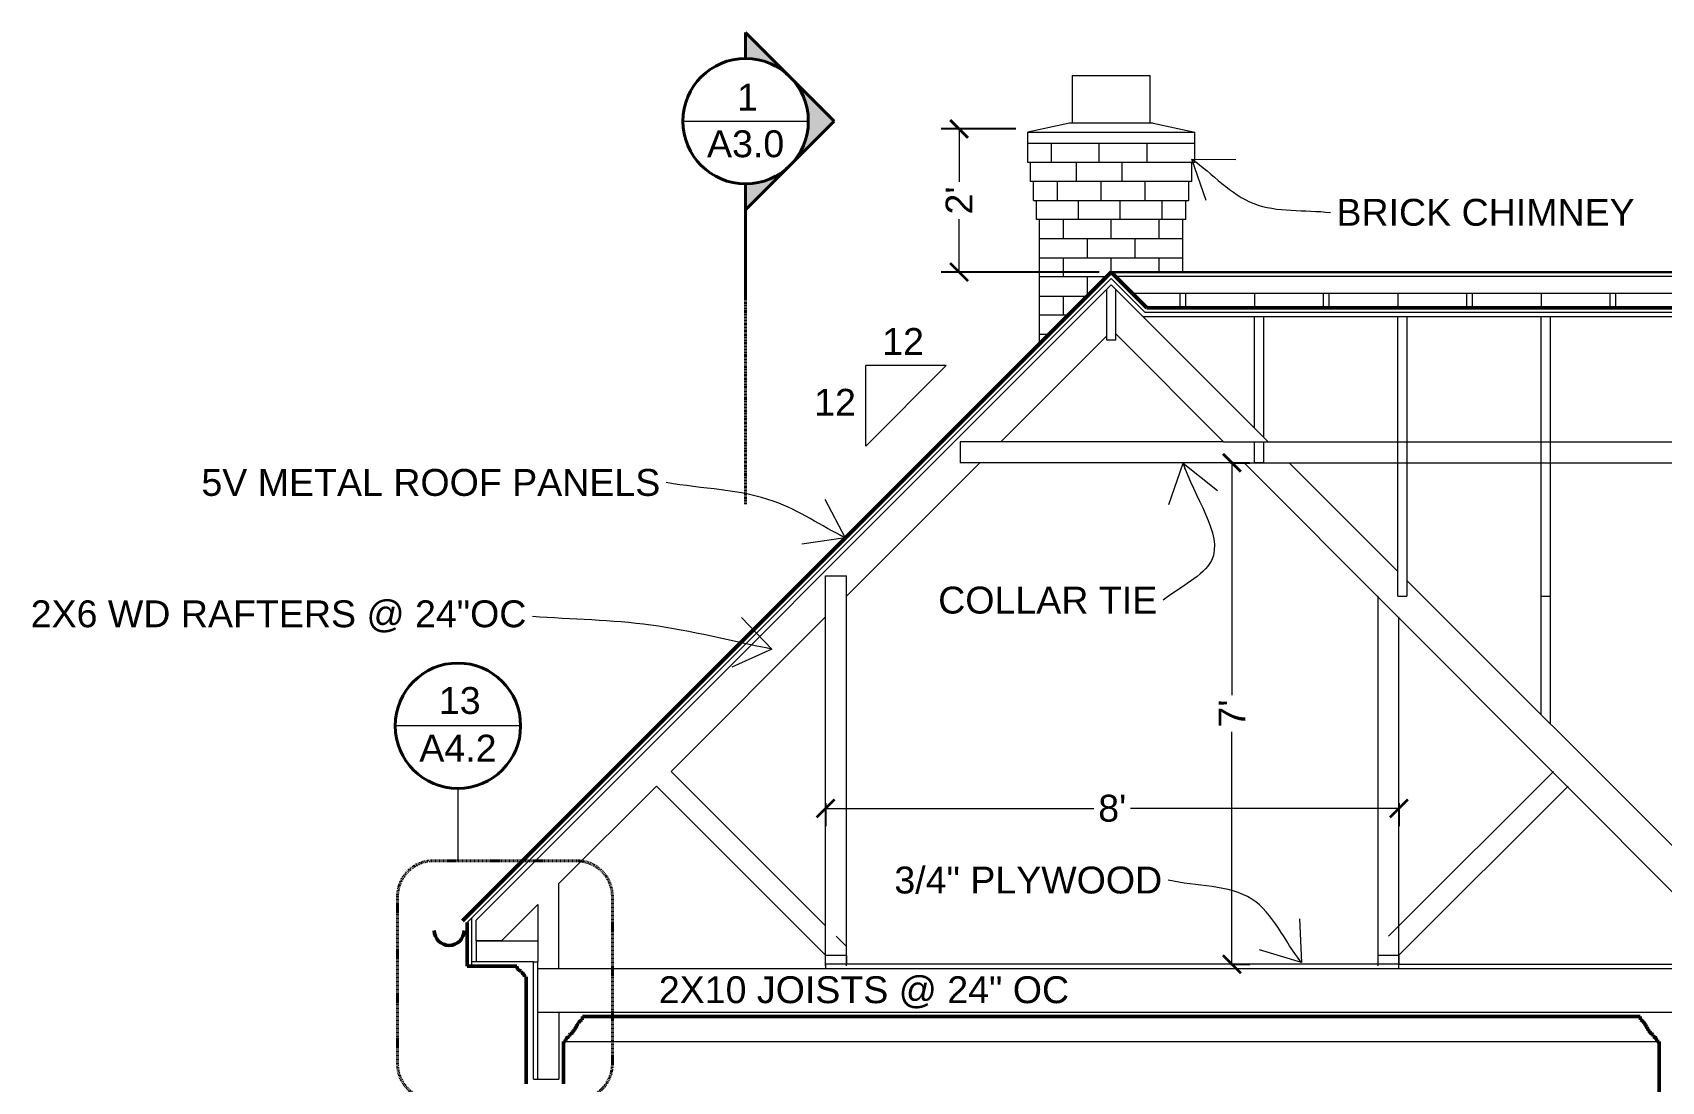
# Model space of a CAD drawing. Header units: inches. Extents: x -4969 to 16721, y 2489 to 24693.
# Drawn here: x 10302.1 to 10574.8, y 5120.8 to 5296.5 of the extents above; entities that cross this region are included whole.
import ezdxf

# ---------------------------------------------------------------- set-up
doc = ezdxf.new("R2010")
doc.units = ezdxf.units.IN
doc.header["$MEASUREMENT"] = 0
doc.linetypes.add('CENTER', pattern=[2, 1.25, -0.25, 0.25, -0.25])
doc.linetypes.add('DASHED2', pattern=[0.375, 0.25, -0.125])
doc.layers.get('0').update_dxf_attribs({"lineweight": 5})
for name, color, linetype, lineweight in [('1', 1, 'Continuous', 9), ('2', 6, 'Continuous', 20), ('3', 3, 'Continuous', 30), ('5', 4, 'Continuous', 50), ('A-DIMSx', 7, 'Continuous', 9), ('A-LINK', 7, 'Continuous', 40), ('A-TEXTx', 7, 'Continuous', 20)]:
    doc.layers.add(name, color=color, linetype=linetype, lineweight=lineweight)
doc.styles.get("Standard").update_dxf_attribs({"font": 'Arial.ttf'})
doc.dimstyles.get("Standard").update_dxf_attribs({"dimtxt": 3, "dimasz": 2, "dimexe": 0.03125, "dimexo": 0.0625, "dimgap": 0.03125, "dimtad": 0, "dimtoh": 1, "dimdec": 4, "dimlfac": 0.99985, "dimzin": 0, "dimdsep": 46, "dimlunit": 4, "dimtxsty": 'Standard', "dimblk": 'ARCHTICK', "dimblk1": 'ARCHTICK', "dimblk2": 'ARCHTICK', "dimcen": 0.09, "dimclrt": 256, "dimadec": 0, "dimazin": 0, "dimtfac": 1, "dimtdec": 4, "dimtofl": 0, "dimtmove": 0, "dimatfit": 3, "dimfxl": 1, "dimtolj": 1, "dimtzin": 0, "dimarcsym": 0})

# ---------------------------------------------------------------- blocks, each defined once
blk = doc.blocks.new('Section Callout')
at = {"layer": 'A-LINK', "ltscale": 0.1}
h = blk.add_hatch(color=152, dxfattribs=at)
h.paths.add_polyline_path([(1891.06, 7392.5), (1883.64, 7385.08), (1891.06, 7377.65, -0.198912), (1887.98, 7385.08, -0.198912)])
h.paths.add_polyline_path([(1898.48, 7399.92), (1891.06, 7392.5, -0.198912), (1898.48, 7395.58)])
h.paths.add_polyline_path([(1891.06, 7377.65), (1898.48, 7370.23), (1898.48, 7374.58, -0.198912)])
at = {"layer": 'A-LINK', "color": 152, "ltscale": 0.1}
for p, q in [((1883.64, 7385.08), (1898.48, 7399.92)), ((1898.48, 7399.92), (1898.48, 7395.58)), ((1883.64, 7385.08), (1898.48, 7370.23)), ((1898.48, 7374.58), (1898.48, 7370.23)), ((1898.48, 7370.23), (1898.48, 7355.49))]:
    blk.add_line(p, q, dxfattribs=at)
blk.add_circle((1898.48, 7385.08), 10.5, dxfattribs=at)
blk = doc.blocks.new('_ArchTick')
at = {"color": 0, "linetype": 'ByBlock', "lineweight": 0, "const_width": 0.15}
blk.add_lwpolyline([(-0.5, -0.5), (0.5, 0.5)], dxfattribs=at)
blk = doc.blocks.new('*D351')
at = {"layer": 'A-DIMSx', "color": 0, "lineweight": -2, "ltscale": 0.1, "transparency": 16777216}
for p, q in [((10434.88, 5167.39), (10434.88, 5163.54)), ((10530.88, 5167.39), (10530.88, 5163.54))]:
    blk.add_line(p, q, dxfattribs=at)
at = {"layer": 'A-DIMSx', "color": 0, "lineweight": 5, "ltscale": 0.1, "transparency": 16777216}
for p, q in [((10434.88, 5166.54), (10479.81, 5166.54)), ((10530.88, 5166.54), (10485.96, 5166.54))]:
    blk.add_line(p, q, dxfattribs=at)
at = {"layer": 'Defpoints', "color": 0, "ltscale": 0.1, "transparency": 16777216}
for p in [(10434.88, 5169.39), (10530.88, 5169.39), (10434.88, 5166.54)]:
    blk.add_point(p, dxfattribs=at)
at = {"layer": 'A-DIMSx', "color": 0, "lineweight": 5, "ltscale": 0.1, "transparency": 16777216, "xscale": 3, "yscale": 3, "zscale": 3, "rotation": 180}
blk.add_blockref('_ArchTick', (10434.88, 5166.54), dxfattribs=at)
at = {"layer": 'A-DIMSx', "color": 0, "lineweight": 5, "ltscale": 0.1, "transparency": 16777216, "xscale": 3, "yscale": 3, "zscale": 3}
blk.add_blockref('_ArchTick', (10530.88, 5166.54), dxfattribs=at)
at = {"layer": 'A-DIMSx', "ltscale": 0.1, "transparency": 16777216, "insert": (10482.88, 5166.54), "char_height": 4.5, "attachment_point": 5}
blk.add_mtext("\\A1;8'", dxfattribs=at)
blk = doc.blocks.new('*D352')
at = {"layer": 'A-DIMSx', "color": 0, "lineweight": -2, "ltscale": 0.1, "transparency": 16777216}
for p, q in [((10502.68, 5224.43), (10505.92, 5224.43)), ((10502.68, 5140.43), (10505.92, 5140.43))]:
    blk.add_line(p, q, dxfattribs=at)
at = {"layer": 'A-DIMSx', "color": 0, "lineweight": 5, "ltscale": 0.1, "transparency": 16777216}
for p, q in [((10502.92, 5224.43), (10502.92, 5185.49)), ((10502.92, 5140.43), (10502.92, 5179.38))]:
    blk.add_line(p, q, dxfattribs=at)
at = {"layer": 'Defpoints', "color": 0, "ltscale": 0.1, "transparency": 16777216}
for p in [(10500.68, 5224.43), (10500.68, 5140.43), (10502.92, 5140.43)]:
    blk.add_point(p, dxfattribs=at)
at = {"layer": 'A-DIMSx', "color": 0, "lineweight": 5, "ltscale": 0.1, "transparency": 16777216, "xscale": 3, "yscale": 3, "zscale": 3}
for p, rotation in [((10502.92, 5224.43), 90), ((10502.92, 5140.43), 270)]:
    blk.add_blockref('_ArchTick', p, dxfattribs=dict(at, rotation=rotation))
at = {"layer": 'A-DIMSx', "ltscale": 0.1, "transparency": 16777216, "insert": (10502.92, 5182.43), "char_height": 4.5, "attachment_point": 5, "rotation": 90}
blk.add_mtext("\\A1;7'", dxfattribs=at)
blk = doc.blocks.new('Detail Callout')
at = {"layer": '2', "color": 152, "ltscale": 0.1}
blk.add_line((240.24, 5822.29), (219.24, 5822.29), dxfattribs=at)
at = {"layer": 'A-LINK', "color": 152, "ltscale": 0.1}
blk.add_circle((229.74, 5822.29), 10.5, dxfattribs=at)
blk = doc.blocks.new('*D603')
at = {"layer": 'A-DIMSx', "color": 0, "lineweight": -2, "ltscale": 0.1, "transparency": 16777216}
for p, q in [((10466.71, 5280.34), (10454.22, 5280.34)), ((10480.71, 5256.37), (10454.22, 5256.37))]:
    blk.add_line(p, q, dxfattribs=at)
at = {"layer": 'A-DIMSx', "color": 0, "lineweight": 5, "ltscale": 0.1, "transparency": 16777216}
for p, q in [((10457.22, 5280.34), (10457.22, 5271.46)), ((10457.22, 5256.37), (10457.22, 5265.25))]:
    blk.add_line(p, q, dxfattribs=at)
at = {"layer": 'Defpoints', "color": 0, "ltscale": 0.1, "transparency": 16777216}
for p in [(10457.22, 5280.34), (10468.71, 5280.34), (10482.71, 5256.37)]:
    blk.add_point(p, dxfattribs=at)
at = {"layer": 'A-DIMSx', "color": 0, "lineweight": 5, "ltscale": 0.1, "transparency": 16777216, "xscale": 3, "yscale": 3, "zscale": 3}
for p, rotation in [((10457.22, 5280.34), 90), ((10457.22, 5256.37), 270)]:
    blk.add_blockref('_ArchTick', p, dxfattribs=dict(at, rotation=rotation))
at = {"layer": 'A-DIMSx', "ltscale": 0.1, "transparency": 16777216, "insert": (10457.22, 5268.36), "char_height": 4.5, "attachment_point": 5, "rotation": 90}
blk.add_mtext("\\A1;2'", dxfattribs=at)

msp = doc.modelspace()

# ---------------------------------------------------------------- linework, layer by layer
at = {"layer": '1'}
for p, q in [((10489.7133425, 5281.2797786), (10475.7133425, 5281.2797786)), ((10468.7133425, 5279.7797786), (10496.7133425, 5279.7797786)), ((10468.7133425, 5277.9449594), (10496.7133425, 5277.9449594)), ((10472.7133425, 5274.7449594), (10472.7133425, 5277.9449594)), ((10480.7133425, 5274.7449594), (10480.7133425, 5277.9449594)), ((10488.7133425, 5274.7449594), (10488.7133425, 5277.9449594)), ((10496.7133425, 5274.7449594), (10468.7133425, 5274.7449594)), ((10476.8800091, 5271.5449594), (10476.8800091, 5274.7449594)), ((10484.5466758, 5271.5449594), (10484.5466758, 5274.7449594)), ((10496.2133425, 5271.5449594), (10469.2133425, 5271.5449594)), ((10473.7133425, 5268.3449594), (10473.7133425, 5271.5449594)), ((10481.0466758, 5268.3449594), (10481.0466758, 5271.5449594)), ((10488.3800091, 5268.3449594), (10488.3800091, 5271.5449594)), ((10469.7133425, 5268.3449594), (10495.7133425, 5268.3449594)), ((10477.2133425, 5265.1449594), (10477.2133425, 5268.3449594)), ((10484.2133425, 5265.1449594), (10484.2133425, 5268.3449594)), ((10491.2133425, 5265.1449594), (10491.2133425, 5268.3449594)), ((10495.2133425, 5265.1449594), (10470.2133425, 5265.1449594)), ((10474.7133425, 5261.9449594), (10474.7133425, 5265.1449594)), ((10482.7133425, 5261.9449594), (10482.7133425, 5265.1449594)), ((10490.7133425, 5261.9449594), (10490.7133425, 5265.1449594)), ((10494.7133425, 5261.9449594), (10470.7133425, 5261.9449594)), ((10478.7133425, 5258.7449594), (10478.7133425, 5261.9449594)), ((10486.7133425, 5258.7449594), (10486.7133425, 5261.9449594)), ((10470.7133425, 5258.7449594), (10494.7133425, 5258.7449594)), ((10474.7133425, 5255.5449594), (10474.7133425, 5258.7449594)), ((10482.7133425, 5256.3337945), (10482.7133425, 5258.7449594)), ((10490.7133425, 5256.3678129), (10490.7133425, 5258.7449594)), ((10482.7133249, 5255.2731343), (10374.8411483, 5147.4009577)), ((10482.7133249, 5254.2124741), (10376.3411483, 5147.8402975)), ((10481.9245078, 5255.5449594), (10470.7133425, 5255.5449594)), ((10478.7133425, 5252.3449594), (10478.7133425, 5255.5449594)), ((10508.9914906, 5227.9343083), (10482.7133249, 5254.2124741)), ((10482.7133425, 5255.2731343), (10488.3686639, 5249.6178129)), ((10470.7133425, 5252.3449594), (10478.7245078, 5252.3449594)), ((10474.7133425, 5249.1449594), (10474.7133425, 5252.3449594)), ((10880.2133381, 5252.7880848), (10486.2590521, 5252.7880848)), ((10494.2133381, 5252.7880848), (10494.2133381, 5250.3678129)), ((10495.2133381, 5250.3678129), (10495.2133381, 5252.7880848)), ((10506.7133381, 5252.7880848), (10506.7133381, 5250.3678129)), ((10518.2133381, 5252.7880848), (10518.2133381, 5250.3678129)), ((10519.2133381, 5250.3678129), (10519.2133381, 5252.7880848)), ((10530.7133381, 5252.7880848), (10530.7133381, 5250.3678129)), ((10542.2133381, 5252.7880848), (10542.2133381, 5250.3678129)), ((10543.2133381, 5250.3678129), (10543.2133381, 5252.7880848)), ((10554.7133381, 5252.7880848), (10554.7133381, 5250.3678129)), ((10566.2133381, 5252.7880848), (10566.2133381, 5250.3678129)), ((10567.2133381, 5250.3678129), (10567.2133381, 5252.7880848)), ((10475.5245078, 5249.1449594), (10470.7133425, 5249.1449594)), ((10880.2133381, 5248.8678129), (10488.0579861, 5248.8678129)), ((10880.2133381, 5249.6178129), (10488.3686639, 5249.6178129)), ((10506.7133161, 5230.2124829), (10506.7133161, 5248.8678129)), ((10508.2133161, 5248.8678129), (10508.2133161, 5228.7124829)), ((10530.7133161, 5202.1025735), (10530.7133161, 5248.8678129)), ((10532.2133161, 5248.8678129), (10532.2133161, 5202.1025735)), ((10554.7133161, 5182.2124829), (10554.7133161, 5248.8678129)), ((10556.2133161, 5248.8678129), (10556.2133161, 5180.7124829)), ((10481.9633249, 5245.6842995), (10464.2133337, 5227.9343083)), ((10470.7133425, 5245.9449594), (10472.3245078, 5245.9449594)), ((10483.4633249, 5246.0208474), (10501.4900032, 5227.9343083)), ((10501.4900032, 5227.9343083), (10824.9403456, 5227.9343083)), ((10460.7133337, 5224.4343083), (10438.3815988, 5202.1025735)), ((10504.9784193, 5224.4343083), (10588.7004061, 5140.4343083)), ((10505.0498639, 5224.4343083), (10824.9403456, 5224.4343083)), ((10530.7133161, 5206.2124829), (10512.4914906, 5224.4343083)), ((10596.4914906, 5140.4343083), (10532.2133161, 5204.7124829)), ((10438.3815988, 5140.1843083), (10438.3815988, 5202.1025735)), ((10527.2362433, 5202.1025735), (10527.3815988, 5202.1025735)), ((10527.3815988, 5140.1843083), (10527.3815988, 5202.1025735)), ((10530.7133161, 5202.1025735), (10532.2133161, 5202.1025735)), ((10554.7133161, 5202.1025735), (10556.2133161, 5202.1025735)), ((10434.8815988, 5198.6025735), (10409.02234, 5172.7433146)), ((10434.8815988, 5140.1843083), (10434.8815988, 5198.6025735)), ((10530.8815988, 5140.1843083), (10530.8815988, 5198.6025735)), ((10406.5474662, 5170.2684409), (10390.2133337, 5153.9343083)), ((10390.2133337, 5139.6843083), (10390.2133337, 5153.9343083)), ((10386.7133337, 5150.4343083), (10380.6193228, 5144.3402974)), ((10386.7133337, 5150.4343083), (10386.7133337, 5144.3402974)), ((10375.5911517, 5148.1509612), (10375.5911483, 5140.8402974)), ((10376.3411483, 5144.3402927), (10376.3411482, 5147.8461297)), ((10380.6193228, 5144.3402974), (10376.3411483, 5144.3402927)), ((10376.3411483, 5144.3402927), (10376.3411483, 5140.8402974)), ((10376.3411483, 5144.3402927), (10386.7133337, 5144.3402927)), ((10386.7133337, 5144.3402974), (10386.7133337, 5140.8402974)), ((10375.5911483, 5140.8402974), (10375.5911476, 5140.0902974)), ((10385.9633337, 5140.8402974), (10375.5911483, 5140.8402974)), ((10385.9633337, 5121.1843083), (10385.9633337, 5140.8402974)), ((10385.9633337, 5140.8402974), (10386.7133337, 5140.8402974)), ((10386.7133337, 5121.1843083), (10386.7133337, 5140.8402974)), ((10530.8815988, 5140.4343083), (10863.2133161, 5140.4343083)), ((10386.7133337, 5132.4343083), (10578.7133337, 5132.4343083)), ((10386.7133337, 5132.4343083), (10578.7133337, 5132.4343083)), ((10390.2133337, 5132.4343083), (10390.2133337, 5121.1843083)), ((10385.9633337, 5121.1843083), (10390.2133337, 5121.1843083))]:
    msp.add_line(p, q, dxfattribs=at)
at = {"layer": '1', "ltscale": 0.25}
for p, q in [((10481.9633249, 5244.9624741), (10481.9633249, 5253.4624741)), ((10483.4633249, 5244.9624741), (10483.4633249, 5253.4624741)), ((10483.4633249, 5244.9624741), (10481.9633249, 5244.9624741)), ((10464.2133337, 5227.9343083), (10457.4351591, 5227.9343083)), ((10457.4351591, 5227.9343083), (10457.4351591, 5224.4343083)), ((10501.4900032, 5227.9343083), (10464.2133337, 5227.9343083)), ((10460.7133337, 5224.4343083), (10457.4351591, 5224.4343083)), ((10505.0498639, 5224.4343083), (10460.7133337, 5224.4343083)), ((10434.8815988, 5198.6025735), (10434.8815988, 5205.4916607)), ((10434.8815988, 5205.4916607), (10438.3815988, 5205.4916607)), ((10438.3815988, 5202.1025735), (10438.3815988, 5205.4916607)), ((10434.8815988, 5146.8840558), (10409.02234, 5172.7433146)), ((10530.8815988, 5146.8840558), (10556.7408576, 5172.7433146)), ((10434.8815988, 5141.9343083), (10406.5474662, 5170.2684409)), ((10530.8815988, 5141.9343083), (10559.2157313, 5170.2684409)), ((10438.3815988, 5143.3840558), (10436.6315988, 5145.1340558)), ((10529.1315988, 5145.1340558), (10530.8815988, 5146.8840558)), ((10578.7133337, 5139.6843083), (10386.7133337, 5139.6843083)), ((10530.8815988, 5140.4343083), (10434.8815988, 5140.4343083)), ((10434.8815988, 5140.4343083), (10434.8815988, 5139.6843083)), ((10530.8815988, 5139.6843083), (10530.8815988, 5140.4343083)), ((10391.3348515, 5127.5132422), (10574.0917982, 5127.5132422))]:
    msp.add_line(p, q, dxfattribs=at)
at = {"layer": '1'}
msp.add_lwpolyline([(10506.7133161, 5224.4343083), (10506.7133161, 5227.9343083), (10508.2133161, 5227.9343083), (10508.2133161, 5224.4343083), (10506.7133161, 5224.4343083)], dxfattribs=at)
at = {"layer": '1', "ltscale": 0.25}
for points in [[(10434.8815988, 5140.4343083), (10434.8815988, 5141.9343083), (10438.3815988, 5141.9343083), (10438.3815988, 5140.4343083), (10434.8815988, 5140.4343083)], [(10527.3815988, 5140.4343083), (10527.3815988, 5141.9343083), (10530.8815988, 5141.9343083), (10530.8815988, 5140.4343083), (10527.3815988, 5140.4343083)]]:
    msp.add_lwpolyline(points, dxfattribs=at)
at = {"layer": '2'}
for p, q in [((10476.2133425, 5281.2797786), (10476.2133425, 5289.3165819)), ((10476.2133425, 5289.3165819), (10489.2133425, 5289.3165819)), ((10489.2133425, 5281.2797786), (10489.2133425, 5289.3165819)), ((10475.7133425, 5281.2797786), (10468.7133425, 5279.7797786)), ((10476.2133425, 5281.2797786), (10475.7133425, 5281.2797786)), ((10489.7133425, 5281.2797786), (10489.2133425, 5281.2797786)), ((10489.7133425, 5281.2797786), (10496.7133425, 5279.7797786)), ((10468.7133425, 5274.7449594), (10468.7133425, 5279.7797786)), ((10496.7133425, 5274.7449594), (10496.7133425, 5279.7797786)), ((10469.2133425, 5274.7449594), (10468.7133425, 5274.7449594)), ((10469.2133425, 5271.5449594), (10469.2133425, 5274.7449594)), ((10496.2133425, 5271.5449594), (10496.2133425, 5274.7449594)), ((10496.7133425, 5274.7449594), (10496.2133425, 5274.7449594)), ((10469.7133425, 5271.5449594), (10469.2133425, 5271.5449594)), ((10469.7133425, 5268.3449594), (10469.7133425, 5271.5449594)), ((10495.7133425, 5268.3449594), (10495.7133425, 5271.5449594)), ((10496.2133425, 5271.5449594), (10495.7133425, 5271.5449594)), ((10469.7133425, 5268.3449594), (10470.2133425, 5268.3449594)), ((10470.2133425, 5265.1449594), (10470.2133425, 5268.3449594)), ((10495.2133425, 5265.1449594), (10495.2133425, 5268.3449594)), ((10495.2133425, 5268.3449594), (10495.7133425, 5268.3449594)), ((10470.7133425, 5265.1449594), (10470.2133425, 5265.1449594)), ((10470.7133425, 5244.333794), (10470.7133425, 5265.1449594)), ((10495.2133425, 5265.1449594), (10494.7133425, 5265.1449594)), ((10494.7133425, 5256.3678129), (10494.7133425, 5265.1449594)), ((10823.2612257, 5255.6178129), (10483.4293241, 5255.6178129))]:
    msp.add_line(p, q, dxfattribs=at)
at = {"layer": '2', "color": 152, "ltscale": 0.1}
for p, q in [((10410.9784381, 5281.6305594), (10431.9784382, 5281.6305594)), ((10373.3018604, 5169.8825819), (10373.3018604, 5157.7763546))]:
    msp.add_line(p, q, dxfattribs=at)
at = {"layer": '3'}
for p, q in [((10822.7261022, 5256.3678129), (10482.7133425, 5256.3678129)), ((10880.2133381, 5250.3678129), (10488.6793241, 5250.3678129))]:
    msp.add_line(p, q, dxfattribs=at)
at = {"layer": '5'}
for p, q in [((10482.7133249, 5256.3337945), (10374.0911483, 5147.7116179)), ((10482.7133425, 5256.3337945), (10488.6793241, 5250.3678129)), ((10880.2133381, 5250.3678129), (10488.6793241, 5250.3678129)), ((10374.8411476, 5140.0902974), (10374.8411483, 5147.4009577)), ((10374.8411476, 5140.0902974), (10383.1606119, 5140.0902974)), ((10383.8946153, 5139.0627468), (10383.8946153, 5139.3127468)), ((10384.4633337, 5138.3127468), (10384.7133337, 5138.3127468)), ((10384.7133337, 5138.3127468), (10384.7133337, 5120.4343083)), ((10394.1515472, 5131.6843083), (10571.2751025, 5131.6843083)), ((10390.9633337, 5127.5132422), (10390.9633337, 5120.4343083)), ((10574.4633161, 5127.5132422), (10574.4633161, 5105.1843083))]:
    msp.add_line(p, q, dxfattribs=at)
at = {"layer": '5', "color": 7, "linetype": 'Continuous'}
for p, q in [((10394.0985924, 5131.1285186), (10394.1515472, 5131.6843083)), ((10571.3280574, 5131.1285186), (10571.2751025, 5131.6843083)), ((10391.970108, 5128.342121), (10391.970108, 5128.6150609)), ((10573.4565417, 5128.342121), (10573.4565417, 5128.6150609)), ((10390.9633337, 5127.5132422), (10391.3348515, 5127.5132422)), ((10574.4633161, 5127.5132422), (10574.0917982, 5127.5132422))]:
    msp.add_line(p, q, dxfattribs=at)
at = {"layer": '5'}
for centre, radius, start, end in [((10371.8411482, 5146.0902974), 2.5, 180, 0), ((10383.9960923, 5140.1437634), 0.8371895, 183.661608189, 263.037973001), ((10383.7248096, 5138.3433576), 0.7391582, 357.626528565, 76.718910009)]:
    msp.add_arc(centre, radius, start, end, dxfattribs=at)
at = {"layer": '5', "color": 7, "linetype": 'Continuous'}
for points, knots in [([(10391.970108, 5128.6150609), (10392.098834, 5128.6976612), (10392.2309481, 5128.7851562), (10392.4200988, 5128.9438246), (10392.5973787, 5129.1456216), (10392.7490249, 5129.3756949), (10392.903647, 5129.6192681), (10393.0569561, 5129.8773354), (10393.2041569, 5130.1334894), (10393.3366081, 5130.3750861), (10393.4631983, 5130.5821139), (10393.5954763, 5130.7519008), (10393.7400089, 5130.8912352), (10393.8985918, 5131.008223), (10394.0115733, 5131.0769515), (10394.0985924, 5131.1285186)], [0.02252924258, 0.02252924258, 0.02252924258, 0.02252924258, 0.0848948356, 0.16525381449, 0.24407818869, 0.32590546439, 0.41317453746, 0.50401511078, 0.5962486035, 0.67928693936, 0.75221584643, 0.81459891015, 0.872600463, 0.93247186799, 0.99170471556, 0.99170471556, 0.99170471556, 0.99170471556]), ([(10573.4565417, 5128.6150609), (10573.3278157, 5128.6976612), (10573.1957017, 5128.7851562), (10573.0065509, 5128.9438246), (10572.829271, 5129.1456216), (10572.6776248, 5129.3756949), (10572.5230028, 5129.6192681), (10572.3696936, 5129.8773354), (10572.2224929, 5130.1334894), (10572.0900416, 5130.3750861), (10571.9634515, 5130.5821139), (10571.8311735, 5130.7519008), (10571.6866409, 5130.8912352), (10571.5280579, 5131.008223), (10571.4150764, 5131.0769515), (10571.3280574, 5131.1285186)], [0.02252924258, 0.02252924258, 0.02252924258, 0.02252924258, 0.0848948356, 0.16525381449, 0.24407818869, 0.32590546439, 0.41317453746, 0.50401511078, 0.5962486035, 0.67928693936, 0.75221584643, 0.81459891015, 0.872600463, 0.93247186799, 0.99170471556, 0.99170471556, 0.99170471556, 0.99170471556]), ([(10391.3348515, 5127.5132422), (10391.350044, 5127.6330524), (10391.3684823, 5127.7547429), (10391.4370899, 5127.9306785), (10391.5413363, 5128.0809329), (10391.6662491, 5128.1936738), (10391.7851365, 5128.2678987), (10391.866807, 5128.3022637), (10391.970108, 5128.342121)], [0.04595771603, 0.04595771603, 0.04595771603, 0.04595771603, 0.20058811132, 0.3838219169, 0.55899294445, 0.69798130682, 0.84352384316, 0.94144460866, 0.94144460866, 0.94144460866, 0.94144460866]), ([(10574.0917982, 5127.5132422), (10574.0766057, 5127.6330524), (10574.0581675, 5127.7547429), (10573.9895598, 5127.9306785), (10573.8853134, 5128.0809329), (10573.7604007, 5128.1936738), (10573.6415133, 5128.2678987), (10573.5598427, 5128.3022637), (10573.4565417, 5128.342121)], [0.04595771603, 0.04595771603, 0.04595771603, 0.04595771603, 0.20058811132, 0.3838219169, 0.55899294445, 0.69798130682, 0.84352384316, 0.94144460866, 0.94144460866, 0.94144460866, 0.94144460866])]:
    msp.add_open_spline(points, degree=3, knots=knots, dxfattribs=at)
at = {"layer": 'A-DIMSx', "ltscale": 0.1}
for p, q in [((10455.0893627, 5240.7279413), (10441.5893627, 5240.7279413)), ((10441.5893627, 5227.2279413), (10441.5893627, 5240.7279413)), ((10441.5893627, 5227.2279413), (10455.0893627, 5240.7279413))]:
    msp.add_line(p, q, dxfattribs=at)
at = {"layer": 'A-LINK', "color": 152, "linetype": 'CENTER', "ltscale": 0.15}
msp.add_line((10421.4784381, 5217.4923327), (10421.4784381, 5268.9026374), dxfattribs=at)
at = {"layer": 'A-LINK', "color": 152, "linetype": 'DASHED2', "ltscale": 0.5, "flags": 128}
msp.add_lwpolyline([(10363.197251, 5151.7763546), (10363.197251, 5123.7472695, 0.4142135624), (10369.197251, 5117.7472695), (10393.1690221, 5117.7472695, 0.4142135624), (10399.1690221, 5123.7472695), (10399.1690221, 5151.7763546, 0.4142135624), (10393.1690221, 5157.7763546), (10369.197251, 5157.7763546, 0.4142135624)], format="xyb", close=True, dxfattribs=at)

# ---------------------------------------------------------------- block references
at = {"color": 152, "ltscale": 0.1, "xscale": -1}
msp.add_blockref('Section Callout', (12319.963389, -2103.4450243), dxfattribs=at)
at = {"layer": '2', "color": 152, "ltscale": 0.25}
msp.add_blockref('Detail Callout', (10143.5642045, -641.9088193), dxfattribs=at)

# ---------------------------------------------------------------- texts
at = {"layer": 'A-LINK', "color": 152, "ltscale": 0.1, "attachment_point": 5}
for s, insert, char_height, width in [('{1}', (10421.7885812, 5285.6739104), 4.5, 9.771161836), ('{\\H0.75x;A3.0}', (10421.4826959, 5277.8205952), 6, 9.85131083), ('13', (10373.6120036, 5184.576133), 4.5, 9.771161836), ('{\\H0.75x;A4.2}', (10373.3061182, 5176.6285158), 6, 9.85131083)]:
    msp.add_mtext(s, dxfattribs=dict(at, insert=insert, char_height=char_height, width=width))
at = {"layer": 'A-TEXTx', "ltscale": 0.25, "char_height": 4.5}
for s, insert, attachment_point in [('{BRICK CHIMNEY}', (10520.4150052, 5266.3422414), 4), ('{5V METAL ROOF PANELS}', (10407.1958053, 5221.1009657), 6), ('{2X6 WD RAFTERS @ 24"OC}', (10384.7725937, 5198.6777541), 6), ('{COLLAR TIE}', (10490.4060395, 5201.3920761), 6), ('{3/4" PLYWOOD}', (10491.2373695, 5154.5073408), 6), ('{2X10 JOISTS @ 24" OC}', (10406.9485924, 5135.7170618), 4)]:
    msp.add_mtext(s, dxfattribs=dict(at, insert=insert, attachment_point=attachment_point))
at = {"layer": 'A-TEXTx', "ltscale": 0.5, "char_height": 4.5, "width": 7.734539628, "attachment_point": 9}
for insert in [(10451.3446635, 5242.4876547), (10439.953251, 5232.3041379)]:
    msp.add_mtext('{\\fArial Unicode MS|b0|i0|c0|p0;12}', dxfattribs=dict(at, insert=insert))

# ---------------------------------------------------------------- dimensions: what is measured, and where the dimension line sits
at = {"layer": 'A-DIMSx', "ltscale": 0.1}
for base, p1, p2, picture, middle in [((10457.2177052, 5280.3422786), (10482.7133425, 5256.3678129), (10468.7133425, 5280.3422786), '*D603', (10457.2177052, 5268.3550457)), ((10502.9223662, 5140.4343083), (10500.6784127, 5224.4343083), (10500.6784127, 5140.4343083), '*D352', (10502.9223662, 5182.4343083))]:
    dim = msp.add_linear_dim(base=base, p1=p1, p2=p2, angle=90, dimstyle='Standard', override={"dimtxt": 4.5, "dimasz": 3, "dimexe": 3, "dimexo": 2, "dimgap": 1, "dimlfac": -47.9928, "dimlwd": 5}, dxfattribs=at)
    dim.commit()
    dim.dimension.update_dxf_attribs({"geometry": picture, "text_midpoint": middle})
dim = msp.add_linear_dim(base=(10434.8815988, 5166.539524), p1=(10530.8815988, 5169.3934409), p2=(10434.8815988, 5169.3934409), dimstyle='Standard', override={"dimtxt": 4.5, "dimasz": 3, "dimexe": 3, "dimexo": 2, "dimgap": 1, "dimlfac": -47.9928, "dimlwd": 5}, dxfattribs=at)
dim.commit()
dim.dimension.update_dxf_attribs({"geometry": '*D351', "text_midpoint": (10482.8815988, 5166.539524)})

# ---------------------------------------------------------------- leaders
at = {"layer": 'A-TEXTx', "path_type": 1, "annotation_type": 0, "has_hookline": 1}
for points, hookline_direction, text_width in [([(10496.2133425, 5275.2965201), (10506.5641339, 5267.849007), (10519.4150052, 5266.3422414)], 0, 49.4386085), ([(10494.773093, 5224.3828378), (10499.5017078, 5208.0824259), (10491.4060395, 5201.3920761)], 1, 36.0306958), ([(10438.1549369, 5211.8342087), (10426.2895826, 5217.929063), (10408.1958053, 5221.1009657)], 1, 76.2667121), ([(10425.8799631, 5193.209785), (10405.5927415, 5197.2322219), (10385.7725937, 5198.6777541)], 1, 82.5869714), ([(10514.5480965, 5140.7018092), (10506.2564996, 5151.3373278), (10492.2373695, 5154.5073408)], 1, 44.2540928)]:
    msp.add_leader(points, dimstyle='Standard', override={"dimasz": 6, "dimgap": 1, "dimldrblk": 'Open90', "dimlwd": -1}, dxfattribs=dict(at, hookline_direction=hookline_direction, text_width=text_width))

doc.saveas('drawing.dxf')
